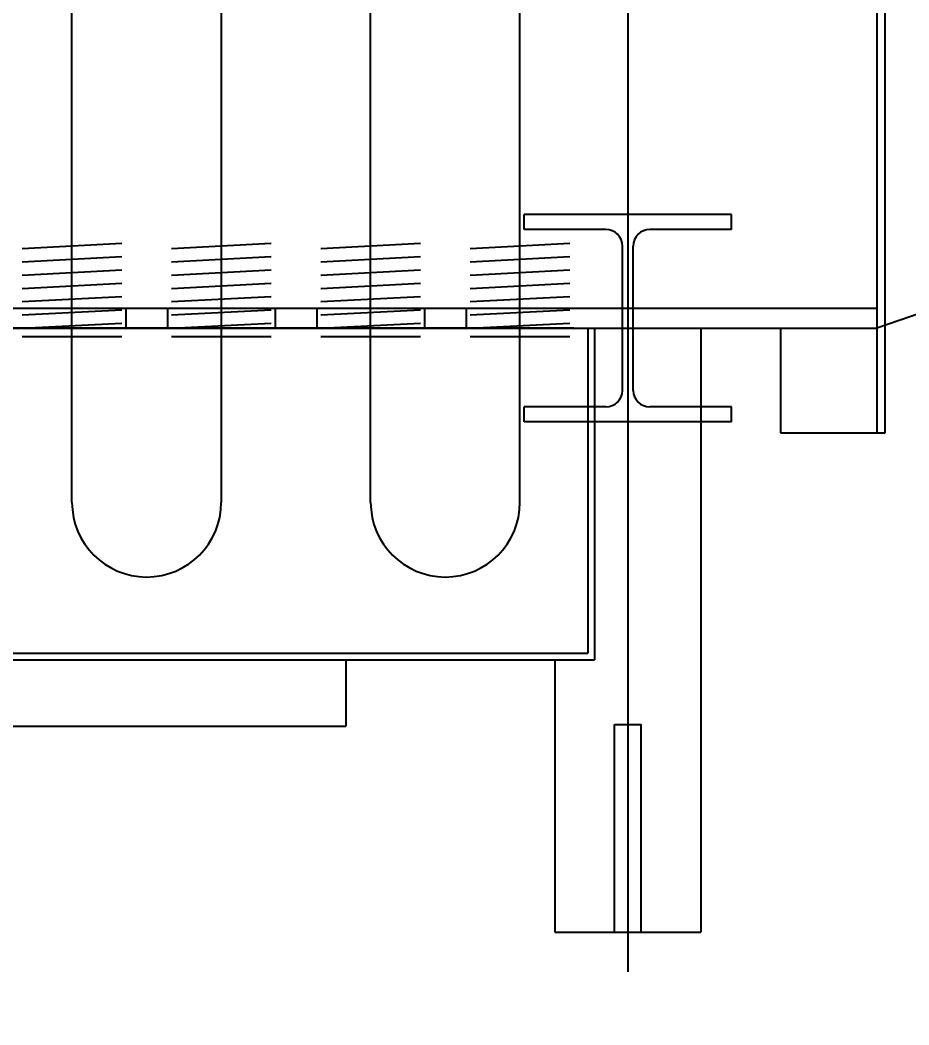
# Model space of a CAD drawing. Header units: millimetres. Extents: x 198973 to 311338, y 50799 to 196797.
# Drawn here: x 214890 to 215426, y 86877 to 87483 of the extents above; entities that cross this region are included whole.
import ezdxf

# ---------------------------------------------------------------- set-up
doc = ezdxf.new("R2010")
doc.units = ezdxf.units.MM
doc.header["$LTSCALE"] = 1000
doc.layers.add('PUB_HATCH', color=8, linetype='Continuous')
doc.layers.add('STAIR', color=2, linetype='Continuous')
doc.styles.add('DIM_FONT', font='SIMPLEX.shx', dxfattribs={"width": 0.8})
doc.dimstyles.new('DIMN', dxfattribs={"dimtxt": 300, "dimasz": 1, "dimexe": 250, "dimexo": 300, "dimgap": 150, "dimtad": 1, "dimdec": 0, "dimzin": 0, "dimdsep": 46, "dimtxsty": 'DIM_FONT', "dimblk": '_DIMX', "dimcen": 0.09, "dimclrt": 7, "dimadec": 0, "dimazin": 0, "dimtfac": 1, "dimtdec": 0, "dimtix": 1, "dimtmove": 2, "dimatfit": 3, "dimldrblk": '_DIMX', "dimfxl": 1, "dimtolj": 1, "dimtzin": 0, "dimarcsym": 0})

# ---------------------------------------------------------------- blocks, each defined once
blk = doc.blocks.new('*D170')
at = {"layer": 'DEFPOINTS', "color": 0, "transparency": 16777216}
for p in [(220053.9, 103465.69), (218616.23, 101503.41), (208116.23, 81103.41)]:
    blk.add_point(p, dxfattribs=at)
at = {"layer": 'STAIR', "color": 0, "lineweight": -2, "transparency": 16777216}
for p, q in [((220053.9, 103463.69), (220053.9, 104644.26)), ((218616.23, 103461.69), (220053.9, 103463.69)), ((218616.23, 101803.41), (218616.23, 103461.69))]:
    blk.add_line(p, q, dxfattribs=at)
at = {"layer": 'STAIR', "color": 7, "transparency": 16777216, "insert": (219753.9, 104129.97), "char_height": 300, "attachment_point": 5, "rotation": 90, "style": 'DIM_FONT'}
blk.add_mtext('\\A1;10500', dxfattribs=at)
blk = doc.blocks.new('_DIMX')
blk.add_line((-150, 0), (150, 0))
at = {"const_width": 50}
blk.add_lwpolyline([(-70, -70), (70, 70)], dxfattribs=at)
blk = doc.blocks.new('*D171')
at = {"layer": 'DEFPOINTS', "color": 0, "transparency": 16777216}
for p in [(221109.59, 103729.45), (218616.23, 101503.41), (208116.23, 81103.41)]:
    blk.add_point(p, dxfattribs=at)
at = {"layer": 'STAIR', "color": 0, "lineweight": -2, "transparency": 16777216}
for p, q in [((221105.59, 101503.41), (221107.59, 103729.45)), ((221107.59, 103729.45), (222333.87, 103729.45)), ((218916.23, 101503.41), (221105.59, 101503.41))]:
    blk.add_line(p, q, dxfattribs=at)
at = {"layer": 'STAIR', "color": 7, "transparency": 16777216, "insert": (221796.73, 104029.45), "char_height": 300, "attachment_point": 5, "style": 'DIM_FONT'}
blk.add_mtext('\\A1;20400', dxfattribs=at)

msp = doc.modelspace()

# ---------------------------------------------------------------- linework, layer by layer
at = {"layer": 'PUB_HATCH'}
for p, q in [((215256.23, 88484.89), (215256.23, 86909.47)), ((215191.23, 87192.41), (215191.23, 88464.78)), ((214921.23, 87192.41), (214921.23, 88214.41)), ((215011.23, 88214.41), (215011.23, 87192.41)), ((215101.23, 87192.41), (215101.23, 88214.41)), ((215406.23, 88172.41), (215406.23, 87234.41)), ((215411.23, 87234.41), (215411.23, 88172.41)), ((215921.7, 87473.41), (215406.23, 87297.41)), ((215256.23, 87422.06), (215256.23, 87162.17)), ((215318.73, 87365.91), (215193.73, 87365.91)), ((215193.73, 87356.91), (215193.73, 87365.91)), ((215318.73, 87356.91), (215318.73, 87365.91)), ((215242.98, 87356.91), (215193.73, 87356.91)), ((215318.73, 87356.91), (215269.48, 87356.91)), ((215252.98, 87259.91), (215252.98, 87346.91)), ((215259.48, 87259.91), (215259.48, 87346.91)), ((213626.23, 87309.41), (215406.23, 87309.41)), ((213626.23, 87297.41), (215406.23, 87297.41)), ((215223.73, 87297.41), (213808.73, 87297.41)), ((215232.23, 87297.41), (215232.23, 87101.41)), ((215236.23, 87297.41), (215236.23, 87097.41)), ((215300.23, 87297.41), (215300.23, 86933.41)), ((215348.23, 87297.41), (215348.23, 87234.41)), ((215193.73, 87240.91), (215193.73, 87249.91)), ((215242.98, 87249.91), (215193.73, 87249.91)), ((215318.73, 87249.91), (215269.48, 87249.91)), ((215318.73, 87240.91), (215318.73, 87249.91)), ((215318.73, 87240.91), (215193.73, 87240.91)), ((215348.23, 87234.41), (215411.23, 87234.41)), ((213796.23, 87097.41), (215236.23, 87097.41)), ((213800.23, 87101.41), (215232.23, 87101.41)), ((215086.23, 87097.41), (215086.23, 87057.41)), ((215212.23, 87097.41), (215212.23, 86933.41)), ((213946.23, 87057.41), (215086.23, 87057.41)), ((215248.23, 86933.41), (215248.23, 87058.41)), ((215248.23, 87058.41), (215264.23, 87058.41)), ((215264.23, 86933.41), (215264.23, 87058.41)), ((215212.23, 86933.41), (215300.23, 86933.41))]:
    msp.add_line(p, q, dxfattribs=at)
at = {"layer": 'PUB_HATCH', "ltscale": 0.5}
for p, q in [((214951.23, 87348.37), (214891.23, 87345.22)), ((214951.23, 87348.37), (214891.23, 87345.22)), ((214951.23, 87348.37), (214891.23, 87345.22)), ((214951.23, 87348.37), (214891.23, 87345.22)), ((214951.23, 87348.37), (214891.23, 87345.22)), ((214951.23, 87348.37), (214891.23, 87345.22)), ((214951.23, 87348.37), (214891.23, 87345.22)), ((214951.23, 87348.37), (214891.23, 87345.22)), ((214951.23, 87348.37), (214891.23, 87345.22)), ((214951.23, 87348.37), (214891.23, 87345.22)), ((214951.23, 87348.37), (214891.23, 87345.22)), ((214951.23, 87348.37), (214891.23, 87345.22)), ((214951.23, 87348.37), (214891.23, 87345.22)), ((214951.23, 87348.37), (214891.23, 87345.22)), ((214951.23, 87348.37), (214891.23, 87345.22)), ((214951.23, 87348.37), (214891.23, 87345.22)), ((214951.23, 87348.37), (214891.23, 87345.22)), ((214951.23, 87348.37), (214891.23, 87345.22)), ((214951.23, 87348.37), (214891.23, 87345.22)), ((214951.23, 87348.37), (214891.23, 87345.22)), ((214951.23, 87348.37), (214891.23, 87345.22)), ((214951.23, 87348.37), (214891.23, 87345.22)), ((214951.23, 87348.37), (214891.23, 87345.22)), ((214951.23, 87348.37), (214891.23, 87345.22)), ((214951.23, 87348.37), (214891.23, 87345.22)), ((214951.23, 87348.37), (214891.23, 87345.22)), ((215041.23, 87348.37), (214981.23, 87345.22)), ((215041.23, 87348.37), (214981.23, 87345.22)), ((215041.23, 87348.37), (214981.23, 87345.22)), ((215041.23, 87348.37), (214981.23, 87345.22)), ((215041.23, 87348.37), (214981.23, 87345.22)), ((215041.23, 87348.37), (214981.23, 87345.22)), ((215041.23, 87348.37), (214981.23, 87345.22)), ((215041.23, 87348.37), (214981.23, 87345.22)), ((215041.23, 87348.37), (214981.23, 87345.22)), ((215041.23, 87348.37), (214981.23, 87345.22)), ((215041.23, 87348.37), (214981.23, 87345.22)), ((215041.23, 87348.37), (214981.23, 87345.22)), ((215041.23, 87348.37), (214981.23, 87345.22)), ((215041.23, 87348.37), (214981.23, 87345.22)), ((215041.23, 87348.37), (214981.23, 87345.22)), ((215041.23, 87348.37), (214981.23, 87345.22)), ((215041.23, 87348.37), (214981.23, 87345.22)), ((215041.23, 87348.37), (214981.23, 87345.22)), ((215041.23, 87348.37), (214981.23, 87345.22)), ((215041.23, 87348.37), (214981.23, 87345.22)), ((215041.23, 87348.37), (214981.23, 87345.22)), ((215041.23, 87348.37), (214981.23, 87345.22)), ((215041.23, 87348.37), (214981.23, 87345.22)), ((215041.23, 87348.37), (214981.23, 87345.22)), ((215041.23, 87348.37), (214981.23, 87345.22)), ((215041.23, 87348.37), (214981.23, 87345.22)), ((215131.23, 87348.37), (215071.23, 87345.22)), ((215131.23, 87348.37), (215071.23, 87345.22)), ((215131.23, 87348.37), (215071.23, 87345.22)), ((215131.23, 87348.37), (215071.23, 87345.22)), ((215131.23, 87348.37), (215071.23, 87345.22)), ((215131.23, 87348.37), (215071.23, 87345.22)), ((215131.23, 87348.37), (215071.23, 87345.22)), ((215131.23, 87348.37), (215071.23, 87345.22)), ((215131.23, 87348.37), (215071.23, 87345.22)), ((215131.23, 87348.37), (215071.23, 87345.22)), ((215131.23, 87348.37), (215071.23, 87345.22)), ((215131.23, 87348.37), (215071.23, 87345.22)), ((215131.23, 87348.37), (215071.23, 87345.22)), ((215131.23, 87348.37), (215071.23, 87345.22)), ((215131.23, 87348.37), (215071.23, 87345.22)), ((215131.23, 87348.37), (215071.23, 87345.22)), ((215131.23, 87348.37), (215071.23, 87345.22)), ((215131.23, 87348.37), (215071.23, 87345.22)), ((215131.23, 87348.37), (215071.23, 87345.22)), ((215131.23, 87348.37), (215071.23, 87345.22)), ((215131.23, 87348.37), (215071.23, 87345.22)), ((215131.23, 87348.37), (215071.23, 87345.22)), ((215131.23, 87348.37), (215071.23, 87345.22)), ((215131.23, 87348.37), (215071.23, 87345.22)), ((215131.23, 87348.37), (215071.23, 87345.22)), ((215131.23, 87348.37), (215071.23, 87345.22)), ((215221.23, 87348.37), (215161.23, 87345.22)), ((215221.23, 87348.37), (215161.23, 87345.22)), ((215221.23, 87348.37), (215161.23, 87345.22)), ((215221.23, 87348.37), (215161.23, 87345.22)), ((215221.23, 87348.37), (215161.23, 87345.22)), ((215221.23, 87348.37), (215161.23, 87345.22)), ((215221.23, 87348.37), (215161.23, 87345.22)), ((215221.23, 87348.37), (215161.23, 87345.22)), ((215221.23, 87348.37), (215161.23, 87345.22)), ((215221.23, 87348.37), (215161.23, 87345.22)), ((215221.23, 87348.37), (215161.23, 87345.22)), ((215221.23, 87348.37), (215161.23, 87345.22)), ((215221.23, 87348.37), (215161.23, 87345.22)), ((215221.23, 87348.37), (215161.23, 87345.22)), ((215221.23, 87348.37), (215161.23, 87345.22)), ((215221.23, 87348.37), (215161.23, 87345.22)), ((215221.23, 87348.37), (215161.23, 87345.22)), ((215221.23, 87348.37), (215161.23, 87345.22)), ((215221.23, 87348.37), (215161.23, 87345.22)), ((215221.23, 87348.37), (215161.23, 87345.22)), ((215221.23, 87348.37), (215161.23, 87345.22)), ((215221.23, 87348.37), (215161.23, 87345.22)), ((215221.23, 87348.37), (215161.23, 87345.22)), ((215221.23, 87348.37), (215161.23, 87345.22)), ((215221.23, 87348.37), (215161.23, 87345.22)), ((215221.23, 87348.37), (215161.23, 87345.22)), ((214951.23, 87340.36), (214891.23, 87337.21)), ((214951.23, 87340.36), (214891.23, 87337.21)), ((214951.23, 87340.36), (214891.23, 87337.21)), ((214951.23, 87340.36), (214891.23, 87337.21)), ((214951.23, 87340.36), (214891.23, 87337.21)), ((214951.23, 87340.36), (214891.23, 87337.21)), ((214951.23, 87340.36), (214891.23, 87337.21)), ((214951.23, 87340.36), (214891.23, 87337.21)), ((214951.23, 87340.36), (214891.23, 87337.21)), ((214951.23, 87340.36), (214891.23, 87337.21)), ((214951.23, 87340.36), (214891.23, 87337.21)), ((214951.23, 87340.36), (214891.23, 87337.21)), ((214951.23, 87340.36), (214891.23, 87337.21)), ((214951.23, 87340.36), (214891.23, 87337.21)), ((214951.23, 87340.36), (214891.23, 87337.21)), ((214951.23, 87340.36), (214891.23, 87337.21)), ((214951.23, 87340.36), (214891.23, 87337.21)), ((214951.23, 87340.36), (214891.23, 87337.21)), ((214951.23, 87340.36), (214891.23, 87337.21)), ((214951.23, 87340.36), (214891.23, 87337.21)), ((214951.23, 87340.36), (214891.23, 87337.21)), ((214951.23, 87340.36), (214891.23, 87337.21)), ((214951.23, 87340.36), (214891.23, 87337.21)), ((214951.23, 87340.36), (214891.23, 87337.21)), ((214951.23, 87340.36), (214891.23, 87337.21)), ((214951.23, 87340.36), (214891.23, 87337.21)), ((215041.23, 87340.36), (214981.23, 87337.21)), ((215041.23, 87340.36), (214981.23, 87337.21)), ((215041.23, 87340.36), (214981.23, 87337.21)), ((215041.23, 87340.36), (214981.23, 87337.21)), ((215041.23, 87340.36), (214981.23, 87337.21)), ((215041.23, 87340.36), (214981.23, 87337.21)), ((215041.23, 87340.36), (214981.23, 87337.21)), ((215041.23, 87340.36), (214981.23, 87337.21)), ((215041.23, 87340.36), (214981.23, 87337.21)), ((215041.23, 87340.36), (214981.23, 87337.21)), ((215041.23, 87340.36), (214981.23, 87337.21)), ((215041.23, 87340.36), (214981.23, 87337.21)), ((215041.23, 87340.36), (214981.23, 87337.21)), ((215041.23, 87340.36), (214981.23, 87337.21)), ((215041.23, 87340.36), (214981.23, 87337.21)), ((215041.23, 87340.36), (214981.23, 87337.21)), ((215041.23, 87340.36), (214981.23, 87337.21)), ((215041.23, 87340.36), (214981.23, 87337.21)), ((215041.23, 87340.36), (214981.23, 87337.21)), ((215041.23, 87340.36), (214981.23, 87337.21)), ((215041.23, 87340.36), (214981.23, 87337.21)), ((215041.23, 87340.36), (214981.23, 87337.21)), ((215041.23, 87340.36), (214981.23, 87337.21)), ((215041.23, 87340.36), (214981.23, 87337.21)), ((215041.23, 87340.36), (214981.23, 87337.21)), ((215041.23, 87340.36), (214981.23, 87337.21)), ((215131.23, 87340.36), (215071.23, 87337.21)), ((215131.23, 87340.36), (215071.23, 87337.21)), ((215131.23, 87340.36), (215071.23, 87337.21)), ((215131.23, 87340.36), (215071.23, 87337.21)), ((215131.23, 87340.36), (215071.23, 87337.21)), ((215131.23, 87340.36), (215071.23, 87337.21)), ((215131.23, 87340.36), (215071.23, 87337.21)), ((215131.23, 87340.36), (215071.23, 87337.21)), ((215131.23, 87340.36), (215071.23, 87337.21)), ((215131.23, 87340.36), (215071.23, 87337.21)), ((215131.23, 87340.36), (215071.23, 87337.21)), ((215131.23, 87340.36), (215071.23, 87337.21)), ((215131.23, 87340.36), (215071.23, 87337.21)), ((215131.23, 87340.36), (215071.23, 87337.21)), ((215131.23, 87340.36), (215071.23, 87337.21)), ((215131.23, 87340.36), (215071.23, 87337.21)), ((215131.23, 87340.36), (215071.23, 87337.21)), ((215131.23, 87340.36), (215071.23, 87337.21)), ((215131.23, 87340.36), (215071.23, 87337.21)), ((215131.23, 87340.36), (215071.23, 87337.21)), ((215131.23, 87340.36), (215071.23, 87337.21)), ((215131.23, 87340.36), (215071.23, 87337.21)), ((215131.23, 87340.36), (215071.23, 87337.21)), ((215131.23, 87340.36), (215071.23, 87337.21)), ((215131.23, 87340.36), (215071.23, 87337.21)), ((215131.23, 87340.36), (215071.23, 87337.21)), ((215221.23, 87340.36), (215161.23, 87337.21)), ((215221.23, 87340.36), (215161.23, 87337.21)), ((215221.23, 87340.36), (215161.23, 87337.21)), ((215221.23, 87340.36), (215161.23, 87337.21)), ((215221.23, 87340.36), (215161.23, 87337.21)), ((215221.23, 87340.36), (215161.23, 87337.21)), ((215221.23, 87340.36), (215161.23, 87337.21)), ((215221.23, 87340.36), (215161.23, 87337.21)), ((215221.23, 87340.36), (215161.23, 87337.21)), ((215221.23, 87340.36), (215161.23, 87337.21)), ((215221.23, 87340.36), (215161.23, 87337.21)), ((215221.23, 87340.36), (215161.23, 87337.21)), ((215221.23, 87340.36), (215161.23, 87337.21)), ((215221.23, 87340.36), (215161.23, 87337.21)), ((215221.23, 87340.36), (215161.23, 87337.21)), ((215221.23, 87340.36), (215161.23, 87337.21)), ((215221.23, 87340.36), (215161.23, 87337.21)), ((215221.23, 87340.36), (215161.23, 87337.21)), ((215221.23, 87340.36), (215161.23, 87337.21)), ((215221.23, 87340.36), (215161.23, 87337.21)), ((215221.23, 87340.36), (215161.23, 87337.21)), ((215221.23, 87340.36), (215161.23, 87337.21)), ((215221.23, 87340.36), (215161.23, 87337.21)), ((215221.23, 87340.36), (215161.23, 87337.21)), ((215221.23, 87340.36), (215161.23, 87337.21)), ((215221.23, 87340.36), (215161.23, 87337.21)), ((214951.23, 87332.35), (214891.23, 87329.2)), ((214951.23, 87332.35), (214891.23, 87329.2)), ((214951.23, 87332.35), (214891.23, 87329.2)), ((214951.23, 87332.35), (214891.23, 87329.2)), ((214951.23, 87332.35), (214891.23, 87329.2)), ((214951.23, 87332.35), (214891.23, 87329.2)), ((214951.23, 87332.35), (214891.23, 87329.2)), ((214951.23, 87332.35), (214891.23, 87329.2)), ((214951.23, 87332.35), (214891.23, 87329.2)), ((214951.23, 87332.35), (214891.23, 87329.2)), ((214951.23, 87332.35), (214891.23, 87329.2)), ((214951.23, 87332.35), (214891.23, 87329.2)), ((214951.23, 87332.35), (214891.23, 87329.2)), ((214951.23, 87332.35), (214891.23, 87329.2)), ((214951.23, 87332.35), (214891.23, 87329.2)), ((214951.23, 87332.35), (214891.23, 87329.2)), ((214951.23, 87332.35), (214891.23, 87329.2)), ((214951.23, 87332.35), (214891.23, 87329.2)), ((214951.23, 87332.35), (214891.23, 87329.2)), ((214951.23, 87332.35), (214891.23, 87329.2)), ((214951.23, 87332.35), (214891.23, 87329.2)), ((214951.23, 87332.35), (214891.23, 87329.2)), ((214951.23, 87332.35), (214891.23, 87329.2)), ((214951.23, 87332.35), (214891.23, 87329.2)), ((214951.23, 87332.35), (214891.23, 87329.2)), ((214951.23, 87332.35), (214891.23, 87329.2)), ((215041.23, 87332.35), (214981.23, 87329.2)), ((215041.23, 87332.35), (214981.23, 87329.2)), ((215041.23, 87332.35), (214981.23, 87329.2)), ((215041.23, 87332.35), (214981.23, 87329.2)), ((215041.23, 87332.35), (214981.23, 87329.2)), ((215041.23, 87332.35), (214981.23, 87329.2)), ((215041.23, 87332.35), (214981.23, 87329.2)), ((215041.23, 87332.35), (214981.23, 87329.2)), ((215041.23, 87332.35), (214981.23, 87329.2)), ((215041.23, 87332.35), (214981.23, 87329.2)), ((215041.23, 87332.35), (214981.23, 87329.2)), ((215041.23, 87332.35), (214981.23, 87329.2)), ((215041.23, 87332.35), (214981.23, 87329.2)), ((215041.23, 87332.35), (214981.23, 87329.2)), ((215041.23, 87332.35), (214981.23, 87329.2)), ((215041.23, 87332.35), (214981.23, 87329.2)), ((215041.23, 87332.35), (214981.23, 87329.2)), ((215041.23, 87332.35), (214981.23, 87329.2)), ((215041.23, 87332.35), (214981.23, 87329.2)), ((215041.23, 87332.35), (214981.23, 87329.2)), ((215041.23, 87332.35), (214981.23, 87329.2)), ((215041.23, 87332.35), (214981.23, 87329.2)), ((215041.23, 87332.35), (214981.23, 87329.2)), ((215041.23, 87332.35), (214981.23, 87329.2)), ((215041.23, 87332.35), (214981.23, 87329.2)), ((215041.23, 87332.35), (214981.23, 87329.2)), ((215131.23, 87332.35), (215071.23, 87329.2)), ((215131.23, 87332.35), (215071.23, 87329.2)), ((215131.23, 87332.35), (215071.23, 87329.2)), ((215131.23, 87332.35), (215071.23, 87329.2)), ((215131.23, 87332.35), (215071.23, 87329.2)), ((215131.23, 87332.35), (215071.23, 87329.2)), ((215131.23, 87332.35), (215071.23, 87329.2)), ((215131.23, 87332.35), (215071.23, 87329.2)), ((215131.23, 87332.35), (215071.23, 87329.2)), ((215131.23, 87332.35), (215071.23, 87329.2)), ((215131.23, 87332.35), (215071.23, 87329.2)), ((215131.23, 87332.35), (215071.23, 87329.2)), ((215131.23, 87332.35), (215071.23, 87329.2)), ((215131.23, 87332.35), (215071.23, 87329.2)), ((215131.23, 87332.35), (215071.23, 87329.2)), ((215131.23, 87332.35), (215071.23, 87329.2)), ((215131.23, 87332.35), (215071.23, 87329.2)), ((215131.23, 87332.35), (215071.23, 87329.2)), ((215131.23, 87332.35), (215071.23, 87329.2)), ((215131.23, 87332.35), (215071.23, 87329.2)), ((215131.23, 87332.35), (215071.23, 87329.2)), ((215131.23, 87332.35), (215071.23, 87329.2)), ((215131.23, 87332.35), (215071.23, 87329.2)), ((215131.23, 87332.35), (215071.23, 87329.2)), ((215131.23, 87332.35), (215071.23, 87329.2)), ((215131.23, 87332.35), (215071.23, 87329.2)), ((215221.23, 87332.35), (215161.23, 87329.2)), ((215221.23, 87332.35), (215161.23, 87329.2)), ((215221.23, 87332.35), (215161.23, 87329.2)), ((215221.23, 87332.35), (215161.23, 87329.2)), ((215221.23, 87332.35), (215161.23, 87329.2)), ((215221.23, 87332.35), (215161.23, 87329.2)), ((215221.23, 87332.35), (215161.23, 87329.2)), ((215221.23, 87332.35), (215161.23, 87329.2)), ((215221.23, 87332.35), (215161.23, 87329.2)), ((215221.23, 87332.35), (215161.23, 87329.2)), ((215221.23, 87332.35), (215161.23, 87329.2)), ((215221.23, 87332.35), (215161.23, 87329.2)), ((215221.23, 87332.35), (215161.23, 87329.2)), ((215221.23, 87332.35), (215161.23, 87329.2)), ((215221.23, 87332.35), (215161.23, 87329.2)), ((215221.23, 87332.35), (215161.23, 87329.2)), ((215221.23, 87332.35), (215161.23, 87329.2)), ((215221.23, 87332.35), (215161.23, 87329.2)), ((215221.23, 87332.35), (215161.23, 87329.2)), ((215221.23, 87332.35), (215161.23, 87329.2)), ((215221.23, 87332.35), (215161.23, 87329.2)), ((215221.23, 87332.35), (215161.23, 87329.2)), ((215221.23, 87332.35), (215161.23, 87329.2)), ((215221.23, 87332.35), (215161.23, 87329.2)), ((215221.23, 87332.35), (215161.23, 87329.2)), ((215221.23, 87332.35), (215161.23, 87329.2)), ((214951.23, 87324.34), (214891.23, 87321.19)), ((214951.23, 87324.34), (214891.23, 87321.19)), ((214951.23, 87324.34), (214891.23, 87321.19)), ((214951.23, 87324.34), (214891.23, 87321.19)), ((214951.23, 87324.34), (214891.23, 87321.19)), ((214951.23, 87324.34), (214891.23, 87321.19)), ((214951.23, 87324.34), (214891.23, 87321.19)), ((214951.23, 87324.34), (214891.23, 87321.19)), ((214951.23, 87324.34), (214891.23, 87321.19)), ((214951.23, 87324.34), (214891.23, 87321.19)), ((214951.23, 87324.34), (214891.23, 87321.19)), ((214951.23, 87324.34), (214891.23, 87321.19)), ((214951.23, 87324.34), (214891.23, 87321.19)), ((214951.23, 87324.34), (214891.23, 87321.19)), ((214951.23, 87324.34), (214891.23, 87321.19)), ((214951.23, 87324.34), (214891.23, 87321.19)), ((214951.23, 87324.34), (214891.23, 87321.19)), ((214951.23, 87324.34), (214891.23, 87321.19)), ((214951.23, 87324.34), (214891.23, 87321.19)), ((214951.23, 87324.34), (214891.23, 87321.19)), ((214951.23, 87324.34), (214891.23, 87321.19)), ((214951.23, 87324.34), (214891.23, 87321.19)), ((214951.23, 87324.34), (214891.23, 87321.19)), ((214951.23, 87324.34), (214891.23, 87321.19)), ((214951.23, 87324.34), (214891.23, 87321.19)), ((214951.23, 87324.34), (214891.23, 87321.19)), ((215041.23, 87324.34), (214981.23, 87321.19)), ((215041.23, 87324.34), (214981.23, 87321.19)), ((215041.23, 87324.34), (214981.23, 87321.19)), ((215041.23, 87324.34), (214981.23, 87321.19)), ((215041.23, 87324.34), (214981.23, 87321.19)), ((215041.23, 87324.34), (214981.23, 87321.19)), ((215041.23, 87324.34), (214981.23, 87321.19)), ((215041.23, 87324.34), (214981.23, 87321.19)), ((215041.23, 87324.34), (214981.23, 87321.19)), ((215041.23, 87324.34), (214981.23, 87321.19)), ((215041.23, 87324.34), (214981.23, 87321.19)), ((215041.23, 87324.34), (214981.23, 87321.19)), ((215041.23, 87324.34), (214981.23, 87321.19)), ((215041.23, 87324.34), (214981.23, 87321.19)), ((215041.23, 87324.34), (214981.23, 87321.19)), ((215041.23, 87324.34), (214981.23, 87321.19)), ((215041.23, 87324.34), (214981.23, 87321.19)), ((215041.23, 87324.34), (214981.23, 87321.19)), ((215041.23, 87324.34), (214981.23, 87321.19)), ((215041.23, 87324.34), (214981.23, 87321.19)), ((215041.23, 87324.34), (214981.23, 87321.19)), ((215041.23, 87324.34), (214981.23, 87321.19)), ((215041.23, 87324.34), (214981.23, 87321.19)), ((215041.23, 87324.34), (214981.23, 87321.19)), ((215041.23, 87324.34), (214981.23, 87321.19)), ((215041.23, 87324.34), (214981.23, 87321.19)), ((215131.23, 87324.34), (215071.23, 87321.19)), ((215131.23, 87324.34), (215071.23, 87321.19)), ((215131.23, 87324.34), (215071.23, 87321.19)), ((215131.23, 87324.34), (215071.23, 87321.19)), ((215131.23, 87324.34), (215071.23, 87321.19)), ((215131.23, 87324.34), (215071.23, 87321.19)), ((215131.23, 87324.34), (215071.23, 87321.19)), ((215131.23, 87324.34), (215071.23, 87321.19)), ((215131.23, 87324.34), (215071.23, 87321.19)), ((215131.23, 87324.34), (215071.23, 87321.19)), ((215131.23, 87324.34), (215071.23, 87321.19)), ((215131.23, 87324.34), (215071.23, 87321.19)), ((215131.23, 87324.34), (215071.23, 87321.19)), ((215131.23, 87324.34), (215071.23, 87321.19)), ((215131.23, 87324.34), (215071.23, 87321.19)), ((215131.23, 87324.34), (215071.23, 87321.19)), ((215131.23, 87324.34), (215071.23, 87321.19)), ((215131.23, 87324.34), (215071.23, 87321.19)), ((215131.23, 87324.34), (215071.23, 87321.19)), ((215131.23, 87324.34), (215071.23, 87321.19)), ((215131.23, 87324.34), (215071.23, 87321.19)), ((215131.23, 87324.34), (215071.23, 87321.19)), ((215131.23, 87324.34), (215071.23, 87321.19)), ((215131.23, 87324.34), (215071.23, 87321.19)), ((215131.23, 87324.34), (215071.23, 87321.19)), ((215131.23, 87324.34), (215071.23, 87321.19)), ((215221.23, 87324.34), (215161.23, 87321.19)), ((215221.23, 87324.34), (215161.23, 87321.19)), ((215221.23, 87324.34), (215161.23, 87321.19)), ((215221.23, 87324.34), (215161.23, 87321.19)), ((215221.23, 87324.34), (215161.23, 87321.19)), ((215221.23, 87324.34), (215161.23, 87321.19)), ((215221.23, 87324.34), (215161.23, 87321.19)), ((215221.23, 87324.34), (215161.23, 87321.19)), ((215221.23, 87324.34), (215161.23, 87321.19)), ((215221.23, 87324.34), (215161.23, 87321.19)), ((215221.23, 87324.34), (215161.23, 87321.19)), ((215221.23, 87324.34), (215161.23, 87321.19)), ((215221.23, 87324.34), (215161.23, 87321.19)), ((215221.23, 87324.34), (215161.23, 87321.19)), ((215221.23, 87324.34), (215161.23, 87321.19)), ((215221.23, 87324.34), (215161.23, 87321.19)), ((215221.23, 87324.34), (215161.23, 87321.19)), ((215221.23, 87324.34), (215161.23, 87321.19)), ((215221.23, 87324.34), (215161.23, 87321.19)), ((215221.23, 87324.34), (215161.23, 87321.19)), ((215221.23, 87324.34), (215161.23, 87321.19)), ((215221.23, 87324.34), (215161.23, 87321.19)), ((215221.23, 87324.34), (215161.23, 87321.19)), ((215221.23, 87324.34), (215161.23, 87321.19)), ((215221.23, 87324.34), (215161.23, 87321.19)), ((215221.23, 87324.34), (215161.23, 87321.19)), ((214951.23, 87316.33), (214891.23, 87313.18)), ((214951.23, 87316.33), (214891.23, 87313.18)), ((214951.23, 87316.33), (214891.23, 87313.18)), ((214951.23, 87316.33), (214891.23, 87313.18)), ((214951.23, 87316.33), (214891.23, 87313.18)), ((214951.23, 87316.33), (214891.23, 87313.18)), ((214951.23, 87316.33), (214891.23, 87313.18)), ((214951.23, 87316.33), (214891.23, 87313.18)), ((214951.23, 87316.33), (214891.23, 87313.18)), ((214951.23, 87316.33), (214891.23, 87313.18)), ((214951.23, 87316.33), (214891.23, 87313.18)), ((214951.23, 87316.33), (214891.23, 87313.18)), ((214951.23, 87316.33), (214891.23, 87313.18)), ((214951.23, 87316.33), (214891.23, 87313.18)), ((214951.23, 87316.33), (214891.23, 87313.18)), ((214951.23, 87316.33), (214891.23, 87313.18)), ((214951.23, 87316.33), (214891.23, 87313.18)), ((214951.23, 87316.33), (214891.23, 87313.18)), ((214951.23, 87316.33), (214891.23, 87313.18)), ((214951.23, 87316.33), (214891.23, 87313.18)), ((214951.23, 87316.33), (214891.23, 87313.18)), ((214951.23, 87316.33), (214891.23, 87313.18)), ((214951.23, 87316.33), (214891.23, 87313.18)), ((214951.23, 87316.33), (214891.23, 87313.18)), ((214951.23, 87316.33), (214891.23, 87313.18)), ((214951.23, 87316.33), (214891.23, 87313.18)), ((215041.23, 87316.33), (214981.23, 87313.18)), ((215041.23, 87316.33), (214981.23, 87313.18)), ((215041.23, 87316.33), (214981.23, 87313.18)), ((215041.23, 87316.33), (214981.23, 87313.18)), ((215041.23, 87316.33), (214981.23, 87313.18)), ((215041.23, 87316.33), (214981.23, 87313.18)), ((215041.23, 87316.33), (214981.23, 87313.18)), ((215041.23, 87316.33), (214981.23, 87313.18)), ((215041.23, 87316.33), (214981.23, 87313.18)), ((215041.23, 87316.33), (214981.23, 87313.18)), ((215041.23, 87316.33), (214981.23, 87313.18)), ((215041.23, 87316.33), (214981.23, 87313.18)), ((215041.23, 87316.33), (214981.23, 87313.18)), ((215041.23, 87316.33), (214981.23, 87313.18)), ((215041.23, 87316.33), (214981.23, 87313.18)), ((215041.23, 87316.33), (214981.23, 87313.18)), ((215041.23, 87316.33), (214981.23, 87313.18)), ((215041.23, 87316.33), (214981.23, 87313.18)), ((215041.23, 87316.33), (214981.23, 87313.18)), ((215041.23, 87316.33), (214981.23, 87313.18)), ((215041.23, 87316.33), (214981.23, 87313.18)), ((215041.23, 87316.33), (214981.23, 87313.18)), ((215041.23, 87316.33), (214981.23, 87313.18)), ((215041.23, 87316.33), (214981.23, 87313.18)), ((215041.23, 87316.33), (214981.23, 87313.18)), ((215041.23, 87316.33), (214981.23, 87313.18)), ((215131.23, 87316.33), (215071.23, 87313.18)), ((215131.23, 87316.33), (215071.23, 87313.18)), ((215131.23, 87316.33), (215071.23, 87313.18)), ((215131.23, 87316.33), (215071.23, 87313.18)), ((215131.23, 87316.33), (215071.23, 87313.18)), ((215131.23, 87316.33), (215071.23, 87313.18)), ((215131.23, 87316.33), (215071.23, 87313.18)), ((215131.23, 87316.33), (215071.23, 87313.18)), ((215131.23, 87316.33), (215071.23, 87313.18)), ((215131.23, 87316.33), (215071.23, 87313.18)), ((215131.23, 87316.33), (215071.23, 87313.18)), ((215131.23, 87316.33), (215071.23, 87313.18)), ((215131.23, 87316.33), (215071.23, 87313.18)), ((215131.23, 87316.33), (215071.23, 87313.18)), ((215131.23, 87316.33), (215071.23, 87313.18)), ((215131.23, 87316.33), (215071.23, 87313.18)), ((215131.23, 87316.33), (215071.23, 87313.18)), ((215131.23, 87316.33), (215071.23, 87313.18)), ((215131.23, 87316.33), (215071.23, 87313.18)), ((215131.23, 87316.33), (215071.23, 87313.18)), ((215131.23, 87316.33), (215071.23, 87313.18)), ((215131.23, 87316.33), (215071.23, 87313.18)), ((215131.23, 87316.33), (215071.23, 87313.18)), ((215131.23, 87316.33), (215071.23, 87313.18)), ((215131.23, 87316.33), (215071.23, 87313.18)), ((215131.23, 87316.33), (215071.23, 87313.18)), ((215221.23, 87316.33), (215161.23, 87313.18)), ((215221.23, 87316.33), (215161.23, 87313.18)), ((215221.23, 87316.33), (215161.23, 87313.18)), ((215221.23, 87316.33), (215161.23, 87313.18)), ((215221.23, 87316.33), (215161.23, 87313.18)), ((215221.23, 87316.33), (215161.23, 87313.18)), ((215221.23, 87316.33), (215161.23, 87313.18)), ((215221.23, 87316.33), (215161.23, 87313.18)), ((215221.23, 87316.33), (215161.23, 87313.18)), ((215221.23, 87316.33), (215161.23, 87313.18)), ((215221.23, 87316.33), (215161.23, 87313.18)), ((215221.23, 87316.33), (215161.23, 87313.18)), ((215221.23, 87316.33), (215161.23, 87313.18)), ((215221.23, 87316.33), (215161.23, 87313.18)), ((215221.23, 87316.33), (215161.23, 87313.18)), ((215221.23, 87316.33), (215161.23, 87313.18)), ((215221.23, 87316.33), (215161.23, 87313.18)), ((215221.23, 87316.33), (215161.23, 87313.18)), ((215221.23, 87316.33), (215161.23, 87313.18)), ((215221.23, 87316.33), (215161.23, 87313.18)), ((215221.23, 87316.33), (215161.23, 87313.18)), ((215221.23, 87316.33), (215161.23, 87313.18)), ((215221.23, 87316.33), (215161.23, 87313.18)), ((215221.23, 87316.33), (215161.23, 87313.18)), ((215221.23, 87316.33), (215161.23, 87313.18)), ((215221.23, 87316.33), (215161.23, 87313.18)), ((214951.23, 87308.31), (214891.23, 87305.17)), ((214951.23, 87308.31), (214891.23, 87305.17)), ((214951.23, 87308.31), (214891.23, 87305.17)), ((214951.23, 87308.31), (214891.23, 87305.17)), ((214951.23, 87308.31), (214891.23, 87305.17)), ((214951.23, 87308.31), (214891.23, 87305.17)), ((214951.23, 87308.31), (214891.23, 87305.17)), ((214951.23, 87308.31), (214891.23, 87305.17)), ((214951.23, 87308.31), (214891.23, 87305.17)), ((214951.23, 87308.31), (214891.23, 87305.17)), ((214951.23, 87308.31), (214891.23, 87305.17)), ((214951.23, 87308.31), (214891.23, 87305.17)), ((214951.23, 87308.31), (214891.23, 87305.17)), ((214951.23, 87308.31), (214891.23, 87305.17)), ((214951.23, 87308.31), (214891.23, 87305.17)), ((214951.23, 87308.31), (214891.23, 87305.17)), ((214951.23, 87308.31), (214891.23, 87305.17)), ((214951.23, 87308.31), (214891.23, 87305.17)), ((214951.23, 87308.31), (214891.23, 87305.17)), ((214951.23, 87308.31), (214891.23, 87305.17)), ((214951.23, 87308.31), (214891.23, 87305.17)), ((214951.23, 87308.31), (214891.23, 87305.17)), ((214951.23, 87308.31), (214891.23, 87305.17)), ((214951.23, 87308.31), (214891.23, 87305.17)), ((214951.23, 87308.31), (214891.23, 87305.17)), ((214951.23, 87308.31), (214891.23, 87305.17)), ((214953.73, 87309.41), (214953.73, 87297.41)), ((214978.73, 87309.41), (214978.73, 87297.41)), ((215041.23, 87308.31), (214981.23, 87305.17)), ((215041.23, 87308.31), (214981.23, 87305.17)), ((215041.23, 87308.31), (214981.23, 87305.17)), ((215041.23, 87308.31), (214981.23, 87305.17)), ((215041.23, 87308.31), (214981.23, 87305.17)), ((215041.23, 87308.31), (214981.23, 87305.17)), ((215041.23, 87308.31), (214981.23, 87305.17)), ((215041.23, 87308.31), (214981.23, 87305.17)), ((215041.23, 87308.31), (214981.23, 87305.17)), ((215041.23, 87308.31), (214981.23, 87305.17)), ((215041.23, 87308.31), (214981.23, 87305.17)), ((215041.23, 87308.31), (214981.23, 87305.17)), ((215041.23, 87308.31), (214981.23, 87305.17)), ((215041.23, 87308.31), (214981.23, 87305.17)), ((215041.23, 87308.31), (214981.23, 87305.17)), ((215041.23, 87308.31), (214981.23, 87305.17)), ((215041.23, 87308.31), (214981.23, 87305.17)), ((215041.23, 87308.31), (214981.23, 87305.17)), ((215041.23, 87308.31), (214981.23, 87305.17)), ((215041.23, 87308.31), (214981.23, 87305.17)), ((215041.23, 87308.31), (214981.23, 87305.17)), ((215041.23, 87308.31), (214981.23, 87305.17)), ((215041.23, 87308.31), (214981.23, 87305.17)), ((215041.23, 87308.31), (214981.23, 87305.17)), ((215041.23, 87308.31), (214981.23, 87305.17)), ((215041.23, 87308.31), (214981.23, 87305.17)), ((215043.73, 87309.41), (215043.73, 87297.41)), ((215068.73, 87309.41), (215068.73, 87297.41)), ((215131.23, 87308.31), (215071.23, 87305.17)), ((215131.23, 87308.31), (215071.23, 87305.17)), ((215131.23, 87308.31), (215071.23, 87305.17)), ((215131.23, 87308.31), (215071.23, 87305.17)), ((215131.23, 87308.31), (215071.23, 87305.17)), ((215131.23, 87308.31), (215071.23, 87305.17)), ((215131.23, 87308.31), (215071.23, 87305.17)), ((215131.23, 87308.31), (215071.23, 87305.17)), ((215131.23, 87308.31), (215071.23, 87305.17)), ((215131.23, 87308.31), (215071.23, 87305.17)), ((215131.23, 87308.31), (215071.23, 87305.17)), ((215131.23, 87308.31), (215071.23, 87305.17)), ((215131.23, 87308.31), (215071.23, 87305.17)), ((215131.23, 87308.31), (215071.23, 87305.17)), ((215131.23, 87308.31), (215071.23, 87305.17)), ((215131.23, 87308.31), (215071.23, 87305.17)), ((215131.23, 87308.31), (215071.23, 87305.17)), ((215131.23, 87308.31), (215071.23, 87305.17)), ((215131.23, 87308.31), (215071.23, 87305.17)), ((215131.23, 87308.31), (215071.23, 87305.17)), ((215131.23, 87308.31), (215071.23, 87305.17)), ((215131.23, 87308.31), (215071.23, 87305.17)), ((215131.23, 87308.31), (215071.23, 87305.17)), ((215131.23, 87308.31), (215071.23, 87305.17)), ((215131.23, 87308.31), (215071.23, 87305.17)), ((215131.23, 87308.31), (215071.23, 87305.17)), ((215133.73, 87309.41), (215133.73, 87297.41)), ((215158.73, 87309.41), (215158.73, 87297.41)), ((215221.23, 87308.31), (215161.23, 87305.17)), ((215221.23, 87308.31), (215161.23, 87305.17)), ((215221.23, 87308.31), (215161.23, 87305.17)), ((215221.23, 87308.31), (215161.23, 87305.17)), ((215221.23, 87308.31), (215161.23, 87305.17)), ((215221.23, 87308.31), (215161.23, 87305.17)), ((215221.23, 87308.31), (215161.23, 87305.17)), ((215221.23, 87308.31), (215161.23, 87305.17)), ((215221.23, 87308.31), (215161.23, 87305.17)), ((215221.23, 87308.31), (215161.23, 87305.17)), ((215221.23, 87308.31), (215161.23, 87305.17)), ((215221.23, 87308.31), (215161.23, 87305.17)), ((215221.23, 87308.31), (215161.23, 87305.17)), ((215221.23, 87308.31), (215161.23, 87305.17)), ((215221.23, 87308.31), (215161.23, 87305.17)), ((215221.23, 87308.31), (215161.23, 87305.17)), ((215221.23, 87308.31), (215161.23, 87305.17)), ((215221.23, 87308.31), (215161.23, 87305.17)), ((215221.23, 87308.31), (215161.23, 87305.17)), ((215221.23, 87308.31), (215161.23, 87305.17)), ((215221.23, 87308.31), (215161.23, 87305.17)), ((215221.23, 87308.31), (215161.23, 87305.17)), ((215221.23, 87308.31), (215161.23, 87305.17)), ((215221.23, 87308.31), (215161.23, 87305.17)), ((215221.23, 87308.31), (215161.23, 87305.17)), ((215221.23, 87308.31), (215161.23, 87305.17)), ((214951.23, 87300.3), (214891.23, 87297.16)), ((214951.23, 87300.3), (214891.23, 87297.16)), ((214951.23, 87300.3), (214891.23, 87297.16)), ((214951.23, 87300.3), (214891.23, 87297.16)), ((214951.23, 87300.3), (214891.23, 87297.16)), ((214951.23, 87300.3), (214891.23, 87297.16)), ((214951.23, 87300.3), (214891.23, 87297.16)), ((214951.23, 87300.3), (214891.23, 87297.16)), ((214951.23, 87300.3), (214891.23, 87297.16)), ((214951.23, 87300.3), (214891.23, 87297.16)), ((214951.23, 87300.3), (214891.23, 87297.16)), ((214951.23, 87300.3), (214891.23, 87297.16)), ((214951.23, 87300.3), (214891.23, 87297.16)), ((214951.23, 87300.3), (214891.23, 87297.16)), ((214951.23, 87300.3), (214891.23, 87297.16)), ((214951.23, 87300.3), (214891.23, 87297.16)), ((214951.23, 87300.3), (214891.23, 87297.16)), ((214951.23, 87300.3), (214891.23, 87297.16)), ((214951.23, 87300.3), (214891.23, 87297.16)), ((214951.23, 87300.3), (214891.23, 87297.16)), ((214951.23, 87300.3), (214891.23, 87297.16)), ((214951.23, 87300.3), (214891.23, 87297.16)), ((214951.23, 87300.3), (214891.23, 87297.16)), ((214951.23, 87300.3), (214891.23, 87297.16)), ((214951.23, 87300.3), (214891.23, 87297.16)), ((214951.23, 87300.3), (214891.23, 87297.16)), ((215041.23, 87300.3), (214981.23, 87297.16)), ((215041.23, 87300.3), (214981.23, 87297.16)), ((215041.23, 87300.3), (214981.23, 87297.16)), ((215041.23, 87300.3), (214981.23, 87297.16)), ((215041.23, 87300.3), (214981.23, 87297.16)), ((215041.23, 87300.3), (214981.23, 87297.16)), ((215041.23, 87300.3), (214981.23, 87297.16)), ((215041.23, 87300.3), (214981.23, 87297.16)), ((215041.23, 87300.3), (214981.23, 87297.16)), ((215041.23, 87300.3), (214981.23, 87297.16)), ((215041.23, 87300.3), (214981.23, 87297.16)), ((215041.23, 87300.3), (214981.23, 87297.16)), ((215041.23, 87300.3), (214981.23, 87297.16)), ((215041.23, 87300.3), (214981.23, 87297.16)), ((215041.23, 87300.3), (214981.23, 87297.16)), ((215041.23, 87300.3), (214981.23, 87297.16)), ((215041.23, 87300.3), (214981.23, 87297.16)), ((215041.23, 87300.3), (214981.23, 87297.16)), ((215041.23, 87300.3), (214981.23, 87297.16)), ((215041.23, 87300.3), (214981.23, 87297.16)), ((215041.23, 87300.3), (214981.23, 87297.16)), ((215041.23, 87300.3), (214981.23, 87297.16)), ((215041.23, 87300.3), (214981.23, 87297.16)), ((215041.23, 87300.3), (214981.23, 87297.16)), ((215041.23, 87300.3), (214981.23, 87297.16)), ((215041.23, 87300.3), (214981.23, 87297.16)), ((215131.23, 87300.3), (215071.23, 87297.16)), ((215131.23, 87300.3), (215071.23, 87297.16)), ((215131.23, 87300.3), (215071.23, 87297.16)), ((215131.23, 87300.3), (215071.23, 87297.16)), ((215131.23, 87300.3), (215071.23, 87297.16)), ((215131.23, 87300.3), (215071.23, 87297.16)), ((215131.23, 87300.3), (215071.23, 87297.16)), ((215131.23, 87300.3), (215071.23, 87297.16)), ((215131.23, 87300.3), (215071.23, 87297.16)), ((215131.23, 87300.3), (215071.23, 87297.16)), ((215131.23, 87300.3), (215071.23, 87297.16)), ((215131.23, 87300.3), (215071.23, 87297.16)), ((215131.23, 87300.3), (215071.23, 87297.16)), ((215131.23, 87300.3), (215071.23, 87297.16)), ((215131.23, 87300.3), (215071.23, 87297.16)), ((215131.23, 87300.3), (215071.23, 87297.16)), ((215131.23, 87300.3), (215071.23, 87297.16)), ((215131.23, 87300.3), (215071.23, 87297.16)), ((215131.23, 87300.3), (215071.23, 87297.16)), ((215131.23, 87300.3), (215071.23, 87297.16)), ((215131.23, 87300.3), (215071.23, 87297.16)), ((215131.23, 87300.3), (215071.23, 87297.16)), ((215131.23, 87300.3), (215071.23, 87297.16)), ((215131.23, 87300.3), (215071.23, 87297.16)), ((215131.23, 87300.3), (215071.23, 87297.16)), ((215131.23, 87300.3), (215071.23, 87297.16)), ((215221.23, 87300.3), (215161.23, 87297.16)), ((215221.23, 87300.3), (215161.23, 87297.16)), ((215221.23, 87300.3), (215161.23, 87297.16)), ((215221.23, 87300.3), (215161.23, 87297.16)), ((215221.23, 87300.3), (215161.23, 87297.16)), ((215221.23, 87300.3), (215161.23, 87297.16)), ((215221.23, 87300.3), (215161.23, 87297.16)), ((215221.23, 87300.3), (215161.23, 87297.16)), ((215221.23, 87300.3), (215161.23, 87297.16)), ((215221.23, 87300.3), (215161.23, 87297.16)), ((215221.23, 87300.3), (215161.23, 87297.16)), ((215221.23, 87300.3), (215161.23, 87297.16)), ((215221.23, 87300.3), (215161.23, 87297.16)), ((215221.23, 87300.3), (215161.23, 87297.16)), ((215221.23, 87300.3), (215161.23, 87297.16)), ((215221.23, 87300.3), (215161.23, 87297.16)), ((215221.23, 87300.3), (215161.23, 87297.16)), ((215221.23, 87300.3), (215161.23, 87297.16)), ((215221.23, 87300.3), (215161.23, 87297.16)), ((215221.23, 87300.3), (215161.23, 87297.16)), ((215221.23, 87300.3), (215161.23, 87297.16)), ((215221.23, 87300.3), (215161.23, 87297.16)), ((215221.23, 87300.3), (215161.23, 87297.16)), ((215221.23, 87300.3), (215161.23, 87297.16)), ((215221.23, 87300.3), (215161.23, 87297.16)), ((215221.23, 87300.3), (215161.23, 87297.16)), ((214891.23, 87292.41), (214951.23, 87292.41)), ((214891.23, 87292.41), (214951.23, 87292.41)), ((214891.23, 87292.41), (214951.23, 87292.41)), ((214891.23, 87292.41), (214951.23, 87292.41)), ((214891.23, 87292.41), (214951.23, 87292.41)), ((214891.23, 87292.41), (214951.23, 87292.41)), ((214891.23, 87292.41), (214951.23, 87292.41)), ((214891.23, 87292.41), (214951.23, 87292.41)), ((214891.23, 87292.41), (214951.23, 87292.41)), ((214891.23, 87292.41), (214951.23, 87292.41)), ((214891.23, 87292.41), (214951.23, 87292.41)), ((214891.23, 87292.41), (214951.23, 87292.41)), ((214891.23, 87292.41), (214951.23, 87292.41)), ((214891.23, 87292.41), (214951.23, 87292.41)), ((214891.23, 87292.41), (214951.23, 87292.41)), ((214891.23, 87292.41), (214951.23, 87292.41)), ((214891.23, 87292.41), (214951.23, 87292.41)), ((214891.23, 87292.41), (214951.23, 87292.41)), ((214891.23, 87292.41), (214951.23, 87292.41)), ((214891.23, 87292.41), (214951.23, 87292.41)), ((214891.23, 87292.41), (214951.23, 87292.41)), ((214891.23, 87292.41), (214951.23, 87292.41)), ((214891.23, 87292.41), (214951.23, 87292.41)), ((214891.23, 87292.41), (214951.23, 87292.41)), ((214891.23, 87292.41), (214951.23, 87292.41)), ((214891.23, 87292.41), (214951.23, 87292.41)), ((214981.23, 87292.41), (215041.23, 87292.41)), ((214981.23, 87292.41), (215041.23, 87292.41)), ((214981.23, 87292.41), (215041.23, 87292.41)), ((214981.23, 87292.41), (215041.23, 87292.41)), ((214981.23, 87292.41), (215041.23, 87292.41)), ((214981.23, 87292.41), (215041.23, 87292.41)), ((214981.23, 87292.41), (215041.23, 87292.41)), ((214981.23, 87292.41), (215041.23, 87292.41)), ((214981.23, 87292.41), (215041.23, 87292.41)), ((214981.23, 87292.41), (215041.23, 87292.41)), ((214981.23, 87292.41), (215041.23, 87292.41)), ((214981.23, 87292.41), (215041.23, 87292.41)), ((214981.23, 87292.41), (215041.23, 87292.41)), ((214981.23, 87292.41), (215041.23, 87292.41)), ((214981.23, 87292.41), (215041.23, 87292.41)), ((214981.23, 87292.41), (215041.23, 87292.41)), ((214981.23, 87292.41), (215041.23, 87292.41)), ((214981.23, 87292.41), (215041.23, 87292.41)), ((214981.23, 87292.41), (215041.23, 87292.41)), ((214981.23, 87292.41), (215041.23, 87292.41)), ((214981.23, 87292.41), (215041.23, 87292.41)), ((214981.23, 87292.41), (215041.23, 87292.41)), ((214981.23, 87292.41), (215041.23, 87292.41)), ((214981.23, 87292.41), (215041.23, 87292.41)), ((214981.23, 87292.41), (215041.23, 87292.41)), ((214981.23, 87292.41), (215041.23, 87292.41)), ((215071.23, 87292.41), (215131.23, 87292.41)), ((215071.23, 87292.41), (215131.23, 87292.41)), ((215071.23, 87292.41), (215131.23, 87292.41)), ((215071.23, 87292.41), (215131.23, 87292.41)), ((215071.23, 87292.41), (215131.23, 87292.41)), ((215071.23, 87292.41), (215131.23, 87292.41)), ((215071.23, 87292.41), (215131.23, 87292.41)), ((215071.23, 87292.41), (215131.23, 87292.41)), ((215071.23, 87292.41), (215131.23, 87292.41)), ((215071.23, 87292.41), (215131.23, 87292.41)), ((215071.23, 87292.41), (215131.23, 87292.41)), ((215071.23, 87292.41), (215131.23, 87292.41)), ((215071.23, 87292.41), (215131.23, 87292.41)), ((215071.23, 87292.41), (215131.23, 87292.41)), ((215071.23, 87292.41), (215131.23, 87292.41)), ((215071.23, 87292.41), (215131.23, 87292.41)), ((215071.23, 87292.41), (215131.23, 87292.41)), ((215071.23, 87292.41), (215131.23, 87292.41)), ((215071.23, 87292.41), (215131.23, 87292.41)), ((215071.23, 87292.41), (215131.23, 87292.41)), ((215071.23, 87292.41), (215131.23, 87292.41)), ((215071.23, 87292.41), (215131.23, 87292.41)), ((215071.23, 87292.41), (215131.23, 87292.41)), ((215071.23, 87292.41), (215131.23, 87292.41)), ((215071.23, 87292.41), (215131.23, 87292.41)), ((215071.23, 87292.41), (215131.23, 87292.41)), ((215161.23, 87292.41), (215221.23, 87292.41)), ((215161.23, 87292.41), (215221.23, 87292.41)), ((215161.23, 87292.41), (215221.23, 87292.41)), ((215161.23, 87292.41), (215221.23, 87292.41)), ((215161.23, 87292.41), (215221.23, 87292.41)), ((215161.23, 87292.41), (215221.23, 87292.41)), ((215161.23, 87292.41), (215221.23, 87292.41)), ((215161.23, 87292.41), (215221.23, 87292.41)), ((215161.23, 87292.41), (215221.23, 87292.41)), ((215161.23, 87292.41), (215221.23, 87292.41)), ((215161.23, 87292.41), (215221.23, 87292.41)), ((215161.23, 87292.41), (215221.23, 87292.41)), ((215161.23, 87292.41), (215221.23, 87292.41)), ((215161.23, 87292.41), (215221.23, 87292.41)), ((215161.23, 87292.41), (215221.23, 87292.41)), ((215161.23, 87292.41), (215221.23, 87292.41)), ((215161.23, 87292.41), (215221.23, 87292.41)), ((215161.23, 87292.41), (215221.23, 87292.41)), ((215161.23, 87292.41), (215221.23, 87292.41)), ((215161.23, 87292.41), (215221.23, 87292.41)), ((215161.23, 87292.41), (215221.23, 87292.41)), ((215161.23, 87292.41), (215221.23, 87292.41)), ((215161.23, 87292.41), (215221.23, 87292.41)), ((215161.23, 87292.41), (215221.23, 87292.41)), ((215161.23, 87292.41), (215221.23, 87292.41)), ((215161.23, 87292.41), (215221.23, 87292.41))]:
    msp.add_line(p, q, dxfattribs=at)
at = {"layer": 'PUB_HATCH'}
for centre, radius, start, end in [((215242.98, 87346.91), 10, 0, 90), ((215269.48, 87346.91), 10, 90, 180), ((215242.98, 87259.91), 10, 270, 0), ((215269.48, 87259.91), 10, 180, 270), ((214966.23, 87192.41), 45, 180, 0), ((215146.23, 87192.41), 45, 180, 0)]:
    msp.add_arc(centre, radius, start, end, dxfattribs=at)

# ---------------------------------------------------------------- dimensions: what is measured, and where the dimension line sits
at = {"layer": 'STAIR'}
for offset, dtype, picture, middle in [((1437.68, 1962.27), 1, '*D170', (219753.9, 104129.97)), ((2493.36, 2226.03), 0, '*D171', (221796.73, 104029.45))]:
    dim = msp.add_ordinate_dim(feature_location=(218616.23, 101503.41), offset=offset, dtype=dtype, origin=(208116.23, 81103.41), dimstyle='DIMN', dxfattribs=at)
    dim.commit()
    dim.dimension.update_dxf_attribs({"geometry": picture, "text_midpoint": middle})

doc.saveas('drawing.dxf')
